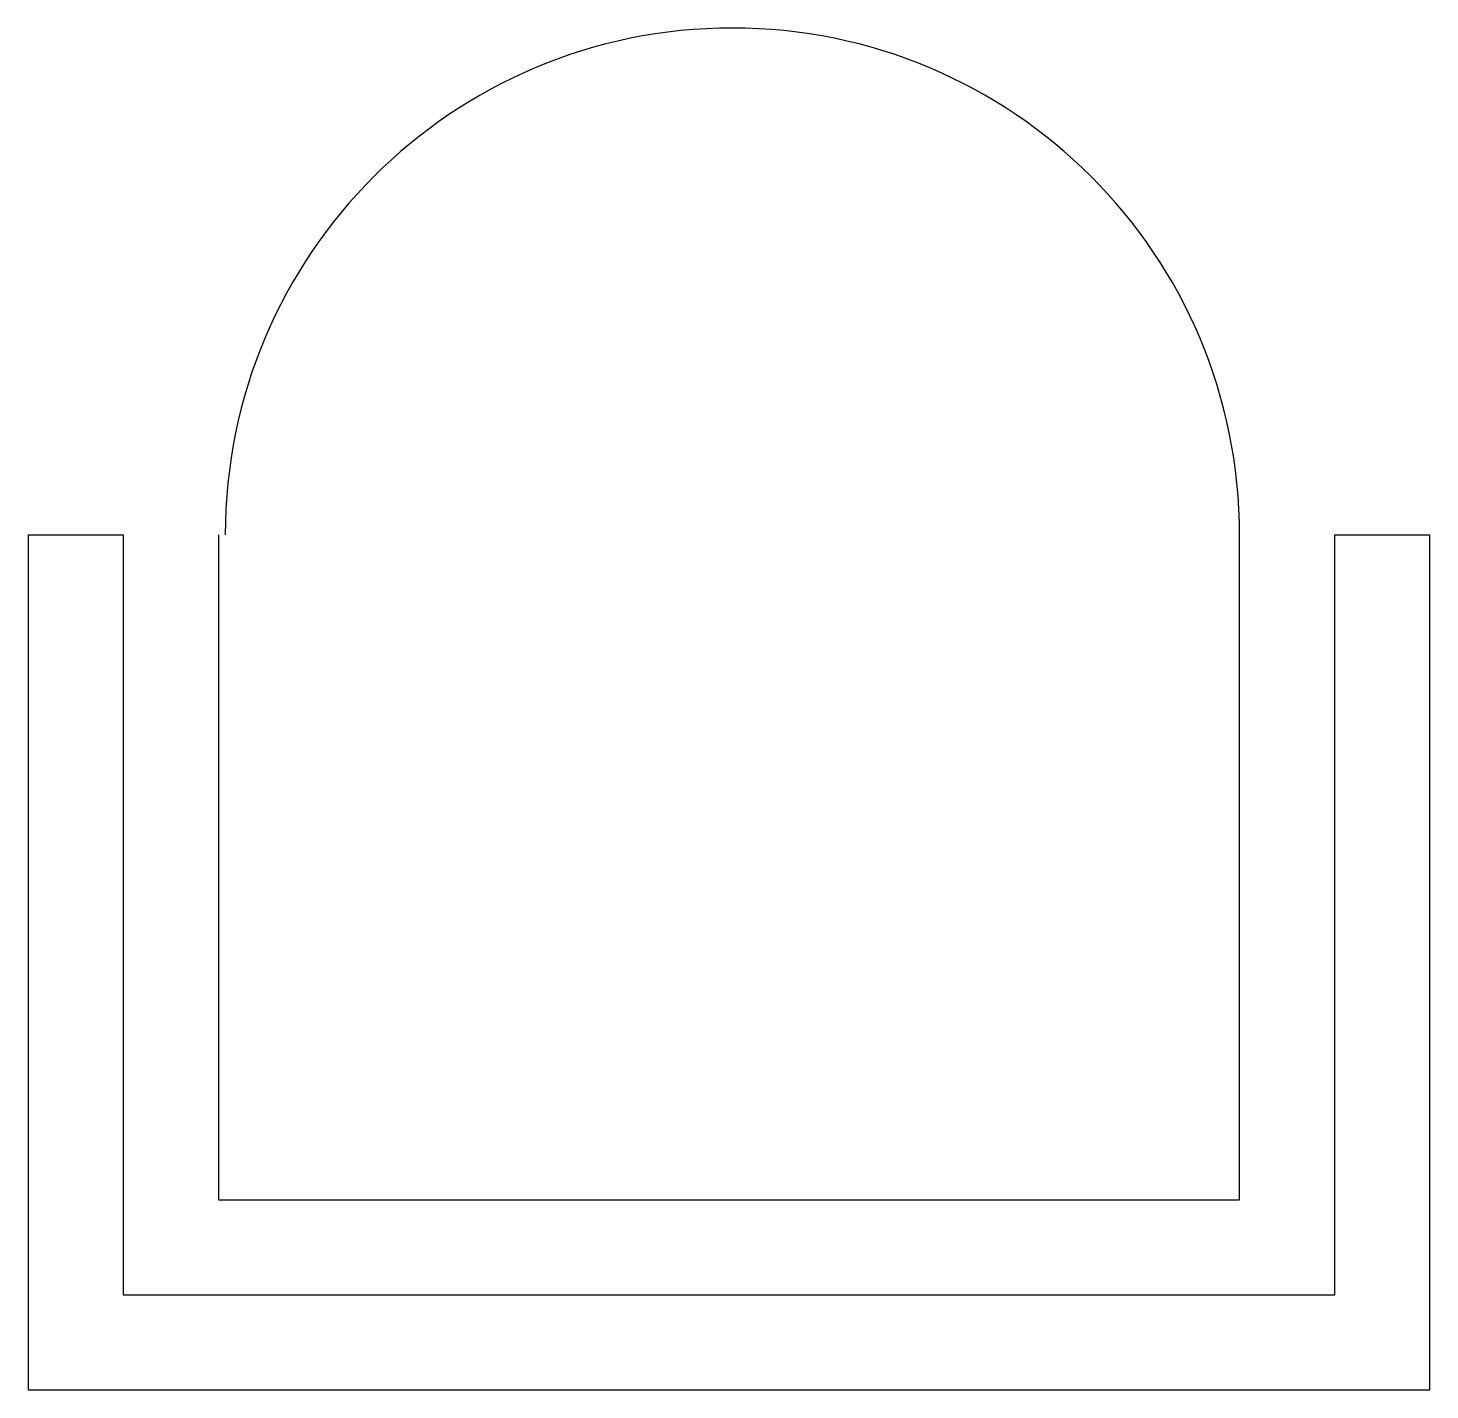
# Model space of a CAD drawing. Header units: metres. Extents: x -0.365 to 0.371, y -0.331 to 0.385.
import ezdxf

# ---------------------------------------------------------------- set-up
doc = ezdxf.new("R2010")
doc.units = ezdxf.units.M

msp = doc.modelspace()

# ---------------------------------------------------------------- linework, layer by layer
for p, q in [((-0.36525, 0.1185), (-0.36525, -0.33083)), ((-0.36525, 0.1185), (-0.31525, 0.1185)), ((-0.31525, 0.1185), (-0.31525, -0.28083)), ((-0.26525, 0.1185), (-0.26525, -0.23083)), ((0.27105, -0.23083), (0.27105, 0.1185)), ((0.32105, -0.28083), (0.32105, 0.1185)), ((0.32105, 0.1185), (0.37105, 0.1185)), ((0.37105, -0.33083), (0.37105, 0.1185)), ((-0.26525, -0.23083), (0.27105, -0.23083)), ((-0.31525, -0.28083), (0.32105, -0.28083)), ((-0.36525, -0.33083), (0.37105, -0.33083))]:
    msp.add_line(p, q)
msp.add_arc((0.0047, 0.1185), 0.26635, 0, 180)

doc.saveas('drawing.dxf')
